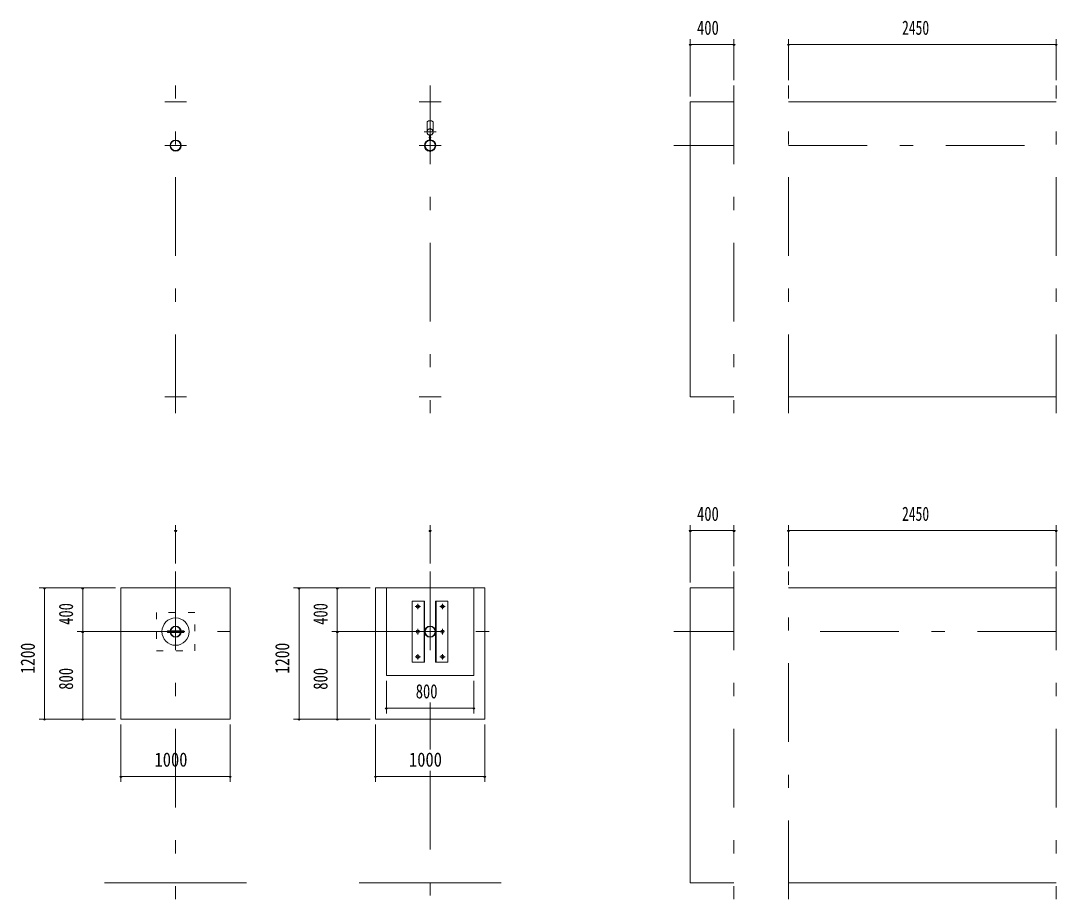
# Model space of a CAD drawing. Units: millimetres, scale not verified. Extents: x -25648 to 25658, y -10130 to 10130.
# Drawn here: x -25648 to -16159, y -8059 to -16 of the extents above; entities that cross this region are included whole.
import ezdxf
from ezdxf.enums import TextEntityAlignment as Align

# ---------------------------------------------------------------- set-up
doc = ezdxf.new("R2010")
doc.units = ezdxf.units.MM
doc.header["$LTSCALE"] = 60
doc.linetypes.add('USER1', pattern=[3, 1, -2])
doc.linetypes.add('USER3', pattern=[24, 12, -5, 2, -5])
for name, color, linetype, lineweight in [('0-2_1-05BOLD', 7, 'Continuous', 18), ('0-3_1-25CENTER', 3, 'USER3', 18), ('0-5_1-55DIM', 3, 'Continuous', 18)]:
    doc.layers.add(name, color=color, linetype=linetype, lineweight=lineweight)
doc.styles.add('ＭＳ ゴシック', font='')
doc.styles.get('ＭＳ ゴシック').set_extended_font_data('MS Gothic')

msp = doc.modelspace()

# ---------------------------------------------------------------- linework, layer by layer
at = {"layer": '0-2_1-05BOLD'}
for p, q in [((-24330.14, -759.33), (-24130.14, -759.33)), ((-22000.4, -759.33), (-21800.4, -759.33)), ((-19518.95, -759.33), (-19518.95, -3459.33)), ((-19118.95, -759.33), (-19518.95, -759.33)), ((-16168.95, -759.33), (-18618.95, -759.33)), ((-21927.9, -1025.56), (-21927.9, -940.98)), ((-21872.9, -940.98), (-21872.9, -1025.56)), ((-21905, -1063.81), (-21905, -1107.13)), ((-21903.4, -1108.62), (-21903.4, -1062.42)), ((-21897.4, -1062.42), (-21897.4, -1108.62)), ((-21895.8, -1107.13), (-21895.8, -1063.81)), ((-24130.14, -3459.33), (-24330.14, -3459.33)), ((-21800.4, -3459.33), (-22000.4, -3459.33)), ((-19518.95, -3459.33), (-19118.95, -3459.33)), ((-18618.95, -3459.33), (-16168.95, -3459.33)), ((-24730.13, -5209.33), (-23730.13, -5209.33)), ((-24730.13, -6409.33), (-24730.13, -5209.33)), ((-23730.13, -5209.33), (-23730.13, -6409.33)), ((-21400.4, -5209.33), (-22400.4, -5209.33)), ((-22400.4, -5209.33), (-22400.4, -6409.33)), ((-22300.4, -6009.33), (-22300.4, -5209.33)), ((-21500.4, -5209.33), (-21500.4, -6009.33)), ((-21400.4, -6409.33), (-21400.4, -5209.33)), ((-19518.95, -5209.33), (-19518.95, -7909.32)), ((-19118.95, -5209.33), (-19518.95, -5209.33)), ((-16168.95, -5209.33), (-18618.95, -5209.33)), ((-22063.2, -5329.33), (-22063.2, -5889.33)), ((-21951.2, -5329.33), (-22063.2, -5329.33)), ((-21955.7, -5329.33), (-21955.7, -5889.33)), ((-21951.2, -5889.33), (-21951.2, -5329.33)), ((-21849.6, -5329.33), (-21737.6, -5329.33)), ((-21849.6, -5889.33), (-21849.6, -5329.33)), ((-21845.1, -5889.33), (-21845.1, -5329.33)), ((-21737.6, -5329.33), (-21737.6, -5889.33)), ((-24305.14, -5602.83), (-24305.14, -5615.83)), ((-24280.52, -5602.83), (-24305.14, -5602.83)), ((-24305.14, -5615.83), (-24280.52, -5615.83)), ((-24183.99, -5602.83), (-24276.28, -5602.83)), ((-24276.28, -5615.83), (-24183.99, -5615.83)), ((-24155.13, -5602.83), (-24179.75, -5602.83)), ((-24179.75, -5615.83), (-24155.13, -5615.83)), ((-24155.13, -5615.83), (-24155.13, -5602.83)), ((-22063.2, -5889.33), (-21951.2, -5889.33)), ((-21737.6, -5889.33), (-21849.6, -5889.33)), ((-21500.4, -6009.33), (-22300.4, -6009.33)), ((-23730.13, -6409.33), (-24730.13, -6409.33)), ((-22400.4, -6409.33), (-21400.4, -6409.33)), ((-24880.14, -7909.32), (-23580.13, -7909.32)), ((-22550.4, -7909.32), (-21250.4, -7909.32)), ((-19518.95, -7909.32), (-19118.95, -7909.32)), ((-18618.95, -7909.32), (-16168.95, -7909.32))]:
    msp.add_line(p, q, dxfattribs=at)
at = {"layer": '0-2_1-05BOLD', "linetype": 'USER1'}
for p, q in [((-24405.13, -5434.33), (-24405.13, -5784.33)), ((-24055.13, -5434.33), (-24405.13, -5434.33)), ((-24055.13, -5784.33), (-24055.13, -5434.33)), ((-24405.13, -5784.33), (-24055.13, -5784.33))]:
    msp.add_line(p, q, dxfattribs=at)
at = {"layer": '0-2_1-05BOLD'}
for centre, radius in [((-21900.4, -1035.08), 27.5), ((-21900.4, -1003.73), 2.25), ((-24230.13, -1159.33), 50.8), ((-24230.13, -1159.33), 46.6), ((-21900.4, -1159.33), 50.8), ((-21900.4, -1159.33), 46.6), ((-21900.4, -1213.98), 2.25), ((-22013.2, -5379.33), 14.5), ((-21787.6, -5379.33), 14.5), ((-24230.13, -5609.33), 125), ((-24230.13, -5609.33), 50.8), ((-24230.13, -5609.33), 46.6), ((-22013.2, -5609.33), 14.5), ((-21900.4, -5609.33), 50.8), ((-21900.4, -5609.33), 46.6), ((-21787.6, -5609.33), 14.5), ((-22013.2, -5839.33), 14.5), ((-21787.6, -5839.33), 14.5)]:
    msp.add_circle(centre, radius, dxfattribs=at)
for centre, radius, start, end in [((-21900.4, -976.48), 44.9, 52.23546, 127.76454), ((-21900.4, -1035.08), 29.1, 95.93016, 260.90512), ((-21900.4, -1052.48), 44.9, 109.58864, 127.76454), ((-21900.4, -1003.73), 3.85, 321.34222, 270), ((-21900.4, -1035.08), 29.1, 279.09488, 90), ((-21900.4, -1052.48), 44.9, 52.23546, 70.41136), ((-21900.4, -1159.33), 52.4, 95.03447, 266.65567), ((-21900.4, -1159.33), 52.4, 270, 84.95879), ((-21900.4, -1213.98), 3.85, 90, 37.90752)]:
    msp.add_arc(centre, radius, start, end, dxfattribs=at)
at = {"layer": '0-3_1-25CENTER'}
for p, q in [((-24230.13, -3609.33), (-24230.13, -609.33)), ((-21900.4, -609.33), (-21900.4, -3609.33)), ((-19118.95, -609.33), (-19118.95, -3609.33)), ((-18618.95, -3609.33), (-18618.95, -609.33)), ((-16168.95, -3609.33), (-16168.95, -609.33)), ((-21955.4, -1035.08), (-21845.4, -1035.08)), ((-21889.64, -1085.56), (-21911.17, -1085.56)), ((-24130.14, -1159.33), (-24330.14, -1159.33)), ((-22000.4, -1159.33), (-21800.4, -1159.33)), ((-19118.95, -1159.33), (-19668.95, -1159.33)), ((-18618.95, -1159.33), (-16168.95, -1159.33)), ((-24230.13, -5059.33), (-24230.13, -8059.32)), ((-21900.4, -5059.33), (-21900.4, -6058.77)), ((-19118.95, -5059.33), (-19118.95, -8059.32)), ((-18618.95, -8059.32), (-18618.95, -5059.33)), ((-16168.95, -5059.33), (-16168.95, -8059.32)), ((-21988.2, -5379.33), (-22038.2, -5379.33)), ((-22013.2, -5404.33), (-22013.2, -5354.33)), ((-21762.6, -5379.33), (-21812.6, -5379.33)), ((-21787.6, -5404.33), (-21787.6, -5354.33)), ((-22013.2, -5584.33), (-22013.2, -5634.33)), ((-21787.6, -5634.33), (-21787.6, -5584.33)), ((-24867.18, -5609.33), (-23577.66, -5609.33)), ((-22500.4, -5609.33), (-21300.4, -5609.33)), ((-19118.95, -5609.33), (-19668.95, -5609.33)), ((-16168.95, -5609.33), (-18618.95, -5609.33)), ((-22038.2, -5839.33), (-21988.2, -5839.33)), ((-22013.2, -5814.33), (-22013.2, -5864.33)), ((-21812.6, -5839.33), (-21762.6, -5839.33)), ((-21787.6, -5814.33), (-21787.6, -5864.33)), ((-21900.4, -6259.33), (-21900.4, -6687.73)), ((-21900.4, -6884.33), (-21900.4, -8059.32))]:
    msp.add_line(p, q, dxfattribs=at)
at = {"layer": '0-5_1-55DIM'}
for p, q in [((-19518.95, -184.33), (-19518.95, -709.33)), ((-19118.95, -184.33), (-19118.95, -559.33)), ((-18618.95, -559.33), (-18618.95, -184.33)), ((-16168.95, -559.33), (-16168.95, -184.33)), ((-19508.95, -234.33), (-19528.95, -234.33)), ((-19518.95, -234.33), (-19118.95, -234.33)), ((-19108.95, -234.33), (-19128.95, -234.33)), ((-18608.95, -234.33), (-18628.95, -234.33)), ((-18618.95, -234.33), (-16168.95, -234.33)), ((-16158.95, -234.33), (-16178.95, -234.33)), ((-24230.13, -4984.32), (-24230.13, -4634.33)), ((-21900.4, -4634.33), (-21900.4, -4984.32)), ((-19518.95, -5159.33), (-19518.95, -4634.33)), ((-19118.95, -4634.33), (-19118.95, -5009.33)), ((-18618.95, -5009.33), (-18618.95, -4634.33)), ((-16168.95, -4634.33), (-16168.95, -5009.33)), ((-24220.13, -4684.33), (-24240.13, -4684.33)), ((-21890.4, -4684.32), (-21910.4, -4684.32)), ((-19508.95, -4684.33), (-19528.95, -4684.33)), ((-19518.95, -4684.33), (-19118.95, -4684.33)), ((-19108.95, -4684.33), (-19128.95, -4684.33)), ((-18608.95, -4684.33), (-18628.95, -4684.33)), ((-18618.95, -4684.33), (-16168.95, -4684.33)), ((-16158.95, -4684.33), (-16178.95, -4684.33)), ((-24780.13, -5209.33), (-25480.13, -5209.33)), ((-25420.13, -5209.33), (-25440.13, -5209.33)), ((-25430.13, -6409.33), (-25430.13, -5209.33)), ((-25070.13, -5209.33), (-25090.13, -5209.33)), ((-25080.13, -5609.33), (-25080.13, -5209.33)), ((-22450.4, -5209.33), (-23150.4, -5209.33)), ((-23090.4, -5209.33), (-23110.4, -5209.33)), ((-23100.4, -6409.33), (-23100.4, -5209.33)), ((-22740.4, -5209.33), (-22760.4, -5209.33)), ((-22750.4, -5609.33), (-22750.4, -5209.33)), ((-25130.13, -5609.33), (-24780.13, -5609.33)), ((-25070.13, -5609.33), (-25090.13, -5609.33)), ((-25080.13, -6409.33), (-25080.13, -5609.33)), ((-22800.4, -5609.33), (-22450.4, -5609.33)), ((-22740.4, -5609.33), (-22760.4, -5609.33)), ((-22750.4, -6409.33), (-22750.4, -5609.33)), ((-22300.4, -6359.33), (-22300.4, -6059.33)), ((-21500.4, -6059.33), (-21500.4, -6359.33)), ((-22290.4, -6309.33), (-22310.4, -6309.33)), ((-22300.4, -6309.33), (-21500.4, -6309.33)), ((-21490.4, -6309.33), (-21510.4, -6309.33)), ((-24780.13, -6409.33), (-25480.13, -6409.33)), ((-25420.13, -6409.33), (-25440.13, -6409.33)), ((-25070.13, -6409.33), (-25090.13, -6409.33)), ((-22450.4, -6409.33), (-23150.4, -6409.33)), ((-23090.4, -6409.33), (-23110.4, -6409.33)), ((-22740.4, -6409.33), (-22760.4, -6409.33)), ((-24730.13, -6984.33), (-24730.13, -6459.33)), ((-23730.13, -6459.33), (-23730.13, -6984.33)), ((-22400.4, -6984.33), (-22400.4, -6459.33)), ((-21400.4, -6459.33), (-21400.4, -6984.33)), ((-24720.13, -6934.33), (-24740.13, -6934.33)), ((-24730.13, -6934.33), (-23730.13, -6934.33)), ((-23720.13, -6934.33), (-23740.13, -6934.33)), ((-22390.4, -6934.33), (-22410.4, -6934.33)), ((-22400.4, -6934.33), (-21400.4, -6934.33)), ((-21390.4, -6934.33), (-21410.4, -6934.33))]:
    msp.add_line(p, q, dxfattribs=at)
for centre in [(-19518.95, -234.33), (-19118.95, -234.33), (-18618.95, -234.33), (-16168.95, -234.33), (-24230.13, -4684.33), (-21900.4, -4684.32), (-19518.95, -4684.33), (-19118.95, -4684.33), (-18618.95, -4684.33), (-16168.95, -4684.33), (-25430.13, -5209.33), (-25080.13, -5209.33), (-23100.4, -5209.33), (-22750.4, -5209.33), (-25080.13, -5609.33), (-22750.4, -5609.33), (-22300.4, -6309.33), (-21500.4, -6309.33), (-25430.13, -6409.33), (-25080.13, -6409.33), (-23100.4, -6409.33), (-22750.4, -6409.33), (-24730.13, -6934.33), (-23730.13, -6934.33), (-22400.4, -6934.33), (-21400.4, -6934.33)]:
    msp.add_arc(centre, 10, 180, 0, dxfattribs=at)

# ---------------------------------------------------------------- texts
at = {"layer": '0-5_1-55DIM', "color": 7, "style": 'ＭＳ ゴシック'}
for s, width, p in [('400', 0.75, (-19456.57, -184.33)), ('2450', 0.7, (-17579.96, -184.33)), ('400', 0.75, (-19456.57, -4634.33)), ('2450', 0.7, (-17579.96, -4634.33)), ('800', 0.75, (-22031.81, -6259.33)), ('1000', 0.85, (-24422.94, -6884.33)), ('1000', 0.85, (-22093.21, -6884.33))]:
    msp.add_text(s, height=130.2, dxfattribs=dict(at, width=width)).set_placement(p, align=Align.BOTTOM_LEFT)
for s, width, p in [('400', 0.75, (-25130.13, -5546.95)), ('400', 0.75, (-22800.4, -5546.95)), ('1200', 0.8, (-25480.13, -5994.71)), ('1200', 0.8, (-23150.4, -5994.71)), ('800', 0.75, (-25130.13, -6140.73)), ('800', 0.75, (-22800.4, -6140.73))]:
    msp.add_text(s, height=130.2, rotation=90, dxfattribs=dict(at, width=width)).set_placement(p, align=Align.BOTTOM_LEFT)

doc.saveas('drawing.dxf')
